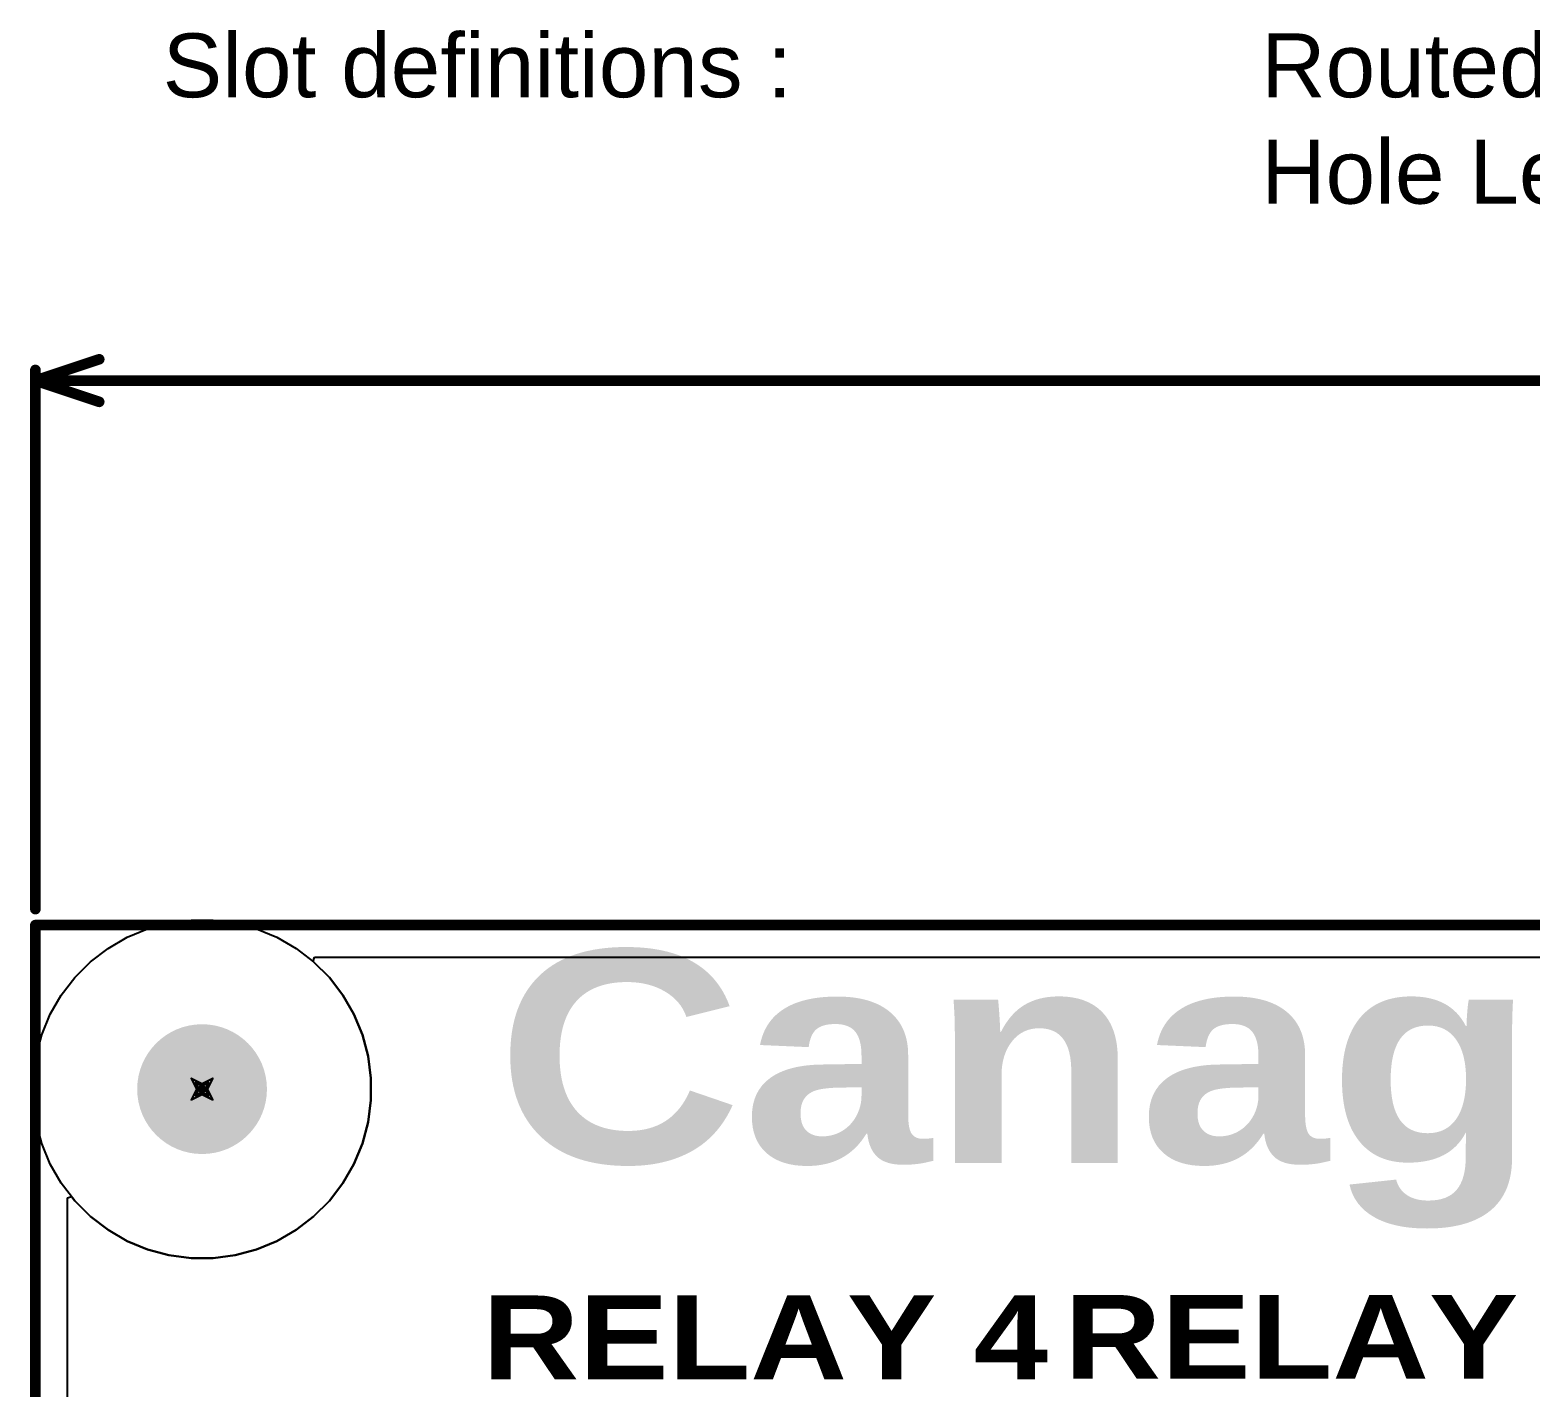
# Model space of a CAD drawing. Header units: inches. Extents: x 0 to 212, y 0 to 208.
# Drawn here: x -0.163 to 1.248, y 3.742 to 5.018 of the extents above; entities that cross this region are included whole.
import ezdxf

# ---------------------------------------------------------------- set-up
doc = ezdxf.new("R2010")
doc.units = ezdxf.units.IN
doc.header["$MEASUREMENT"] = 0
for name, color, linetype in [('Board Outline', 216, 'Continuous'), ('Bottom Layer', 5, 'Continuous'), ('Bottom Solder', 6, 'Continuous'), ('Dimensions', 6, 'Continuous'), ('Drill Drawing', 1, 'Continuous'), ('Multi-Layer', 9, 'Continuous'), ('Pad Holes', 156, 'Continuous'), ('Top Layer', 1, 'Continuous'), ('Top Overlay', 2, 'Continuous'), ('Top Solder', 216, 'Continuous')]:
    doc.layers.add(name, color=color, linetype=linetype)
doc.styles.add('Arial', font='', dxfattribs={"height": 0.2})
doc.styles.add('Arial Black_Bold', font='', dxfattribs={"height": 0.2})
doc.styles.get('Arial').set_extended_font_data('Arial')
doc.styles.get('Arial Black_Bold').set_extended_font_data('Arial Black', bold=True)

msp = doc.modelspace()

# ---------------------------------------------------------------- hatches: boundary and pattern name
at = {"layer": 'Bottom Solder'}
h = msp.add_hatch(color=6, dxfattribs=at)
edge = h.paths.add_edge_path()
edge.add_arc((-0.0011, 4.0227), 0.004, 0, 360)
at = {"layer": 'Pad Holes'}
h = msp.add_hatch(color=7, dxfattribs=at)
edge = h.paths.add_edge_path()
edge.add_arc((-0.0011, 4.0227), 0.061, 0, 360)
at = {"layer": 'Top Solder'}
h = msp.add_hatch(color=216, dxfattribs=at)
edge = h.paths.add_edge_path()
edge.add_arc((-0.0011, 4.0227), 0.004, 0, 360)

# ---------------------------------------------------------------- linework, layer by layer
at = {"layer": 'Board Outline'}
for points in [[(-0.1578, 4.1769, 0.01, 0.01, 0), (8.1099, 4.1769, 0.01, 0.01, 0)], [(-0.1578, -0.1538, 0.01, 0.01, 0), (-0.1578, 4.1769, 0.01, 0.01, 0)]]:
    msp.add_lwpolyline(points, format="xyseb", dxfattribs=at)
msp.add_lwpolyline([(-0.1603, 4.1769, 0.005, 0.005, 1), (-0.1553, 4.1769, 0.005, 0.005, 1)], format="xyseb", close=True, dxfattribs=at)
msp.add_lwpolyline([(-0.1603, 4.1769, 0.005, 0.005, 1), (-0.1553, 4.1769, 0.005, 0.005, 1)], format="xyseb", close=True, dxfattribs=at)
at = {"layer": 'Bottom Layer'}
for p, q in [((0.1032, 4.1428), (0.1045, 4.1466)), ((0.1038, 4.1424), (0.1032, 4.1428)), ((0.1186, 4.1276), (0.1038, 4.1424)), ((0.1045, 4.1466), (7.8534, 4.1466)), ((0.1312, 4.1111), (0.1186, 4.1276)), ((0.1417, 4.0931), (0.1312, 4.1111)), ((0.1496, 4.0738), (0.1417, 4.0931)), ((0.155, 4.0537), (0.1496, 4.0738)), ((0.1577, 4.0331), (0.155, 4.0537)), ((0.1577, 4.0123), (0.1577, 4.0331)), ((0.155, 3.9916), (0.1577, 4.0123)), ((0.1496, 3.9715), (0.155, 3.9916)), ((0.1417, 3.9523), (0.1496, 3.9715)), ((0.1312, 3.9342), (0.1417, 3.9523)), ((0.1186, 3.9177), (0.1312, 3.9342)), ((-0.1276, 3.9204), (-0.1238, 3.9217)), ((-0.1276, 3.6109), (-0.1276, 3.9204)), ((-0.1238, 3.9217), (-0.1208, 3.9177)), ((-0.1208, 3.9177), (-0.1061, 3.903)), ((0.1038, 3.903), (0.1186, 3.9177)), ((-0.1061, 3.903), (-0.0895, 3.8903)), ((0.0873, 3.8903), (0.1038, 3.903)), ((-0.0895, 3.8903), (-0.0715, 3.8799)), ((0.0693, 3.8799), (0.0873, 3.8903)), ((-0.0715, 3.8799), (-0.0523, 3.8719)), ((-0.0523, 3.8719), (-0.0322, 3.8666)), ((-0.0322, 3.8666), (-0.0115, 3.8638)), ((0.0093, 3.8638), (0.03, 3.8666)), ((0.03, 3.8666), (0.0501, 3.8719)), ((0.0501, 3.8719), (0.0693, 3.8799)), ((-0.0115, 3.8638), (0.0093, 3.8638))]:
    msp.add_line(p, q, dxfattribs=at)
at = {"layer": 'Dimensions'}
for points in [[(-0.1578, 4.6887, 0.01, 0.01, 0), (-0.0978, 4.7087, 0.01, 0.01, 0)], [(-0.1578, 4.1919, 0.01, 0.01, 0), (-0.1578, 4.6987, 0.01, 0.01, 0)], [(-0.1578, 4.6887, 0.01, 0.01, 0), (-0.0978, 4.6687, 0.01, 0.01, 0)], [(-0.1578, 4.6887, 0.01, 0.01, 0), (3.5595, 4.6887, 0.01, 0.01, 0)]]:
    msp.add_lwpolyline(points, format="xyseb", dxfattribs=at)
for points in [[(-0.1003, 4.7087, 0.005, 0.005, 1), (-0.0953, 4.7087, 0.005, 0.005, 1)], [(-0.1603, 4.6987, 0.005, 0.005, 1), (-0.1553, 4.6987, 0.005, 0.005, 1)], [(-0.1603, 4.6887, 0.005, 0.005, 1), (-0.1553, 4.6887, 0.005, 0.005, 1)], [(-0.1603, 4.6887, 0.005, 0.005, 1), (-0.1553, 4.6887, 0.005, 0.005, 1)], [(-0.1603, 4.6887, 0.005, 0.005, 1), (-0.1553, 4.6887, 0.005, 0.005, 1)], [(-0.1003, 4.6687, 0.005, 0.005, 1), (-0.0953, 4.6687, 0.005, 0.005, 1)], [(-0.1603, 4.1919, 0.005, 0.005, 1), (-0.1553, 4.1919, 0.005, 0.005, 1)]]:
    msp.add_lwpolyline(points, format="xyseb", close=True, dxfattribs=at)
at = {"layer": 'Drill Drawing'}
for points in [[(-0.0111, 4.0327, 0.002, 0.002, 0), (-0.0011, 4.0277, 0.002, 0.002, 0)], [(-0.0111, 4.0327, 0.002, 0.002, 0), (-0.0061, 4.0227, 0.002, 0.002, 0)], [(-0.0111, 4.0127, 0.002, 0.002, 0), (-0.0061, 4.0227, 0.002, 0.002, 0)], [(-0.0071, 4.0287, 0.002, 0.002, 0), (-0.0011, 4.0257, 0.002, 0.002, 0)], [(-0.0071, 4.0287, 0.002, 0.002, 0), (-0.0041, 4.0227, 0.002, 0.002, 0)], [(-0.0071, 4.0167, 0.002, 0.002, 0), (-0.0041, 4.0227, 0.002, 0.002, 0)], [(-0.0011, 4.0277, 0.002, 0.002, 0), (0.0089, 4.0327, 0.002, 0.002, 0)], [(-0.0011, 4.0257, 0.002, 0.002, 0), (0.0049, 4.0287, 0.002, 0.002, 0)], [(0.0019, 4.0227, 0.002, 0.002, 0), (0.0049, 4.0287, 0.002, 0.002, 0)], [(0.0019, 4.0227, 0.002, 0.002, 0), (0.0049, 4.0167, 0.002, 0.002, 0)], [(0.0039, 4.0227, 0.002, 0.002, 0), (0.0089, 4.0327, 0.002, 0.002, 0)], [(0.0039, 4.0227, 0.002, 0.002, 0), (0.0089, 4.0127, 0.002, 0.002, 0)], [(-0.0111, 4.0127, 0.002, 0.002, 0), (-0.0011, 4.0177, 0.002, 0.002, 0)], [(-0.0071, 4.0167, 0.002, 0.002, 0), (-0.0011, 4.0197, 0.002, 0.002, 0)], [(-0.0011, 4.0197, 0.002, 0.002, 0), (0.0049, 4.0167, 0.002, 0.002, 0)], [(-0.0011, 4.0177, 0.002, 0.002, 0), (0.0089, 4.0127, 0.002, 0.002, 0)]]:
    msp.add_lwpolyline(points, format="xyseb", dxfattribs=at)
for points in [[(-0.0116, 4.0327, 0.001, 0.001, 1), (-0.0106, 4.0327, 0.001, 0.001, 1)], [(-0.0116, 4.0327, 0.001, 0.001, 1), (-0.0106, 4.0327, 0.001, 0.001, 1)], [(-0.0076, 4.0287, 0.001, 0.001, 1), (-0.0066, 4.0287, 0.001, 0.001, 1)], [(-0.0076, 4.0287, 0.001, 0.001, 1), (-0.0066, 4.0287, 0.001, 0.001, 1)], [(-0.0066, 4.0227, 0.001, 0.001, 1), (-0.0056, 4.0227, 0.001, 0.001, 1)], [(-0.0066, 4.0227, 0.001, 0.001, 1), (-0.0056, 4.0227, 0.001, 0.001, 1)], [(-0.0046, 4.0227, 0.001, 0.001, 1), (-0.0036, 4.0227, 0.001, 0.001, 1)], [(-0.0046, 4.0227, 0.001, 0.001, 1), (-0.0036, 4.0227, 0.001, 0.001, 1)], [(-0.0016, 4.0277, 0.001, 0.001, 1), (-0.0006, 4.0277, 0.001, 0.001, 1)], [(-0.0016, 4.0277, 0.001, 0.001, 1), (-0.0006, 4.0277, 0.001, 0.001, 1)], [(-0.0016, 4.0257, 0.001, 0.001, 1), (-0.0006, 4.0257, 0.001, 0.001, 1)], [(-0.0016, 4.0257, 0.001, 0.001, 1), (-0.0006, 4.0257, 0.001, 0.001, 1)], [(0.0014, 4.0227, 0.001, 0.001, 1), (0.0024, 4.0227, 0.001, 0.001, 1)], [(0.0014, 4.0227, 0.001, 0.001, 1), (0.0024, 4.0227, 0.001, 0.001, 1)], [(0.0034, 4.0227, 0.001, 0.001, 1), (0.0044, 4.0227, 0.001, 0.001, 1)], [(0.0034, 4.0227, 0.001, 0.001, 1), (0.0044, 4.0227, 0.001, 0.001, 1)], [(0.0044, 4.0287, 0.001, 0.001, 1), (0.0054, 4.0287, 0.001, 0.001, 1)], [(0.0044, 4.0287, 0.001, 0.001, 1), (0.0054, 4.0287, 0.001, 0.001, 1)], [(0.0084, 4.0327, 0.001, 0.001, 1), (0.0094, 4.0327, 0.001, 0.001, 1)], [(0.0084, 4.0327, 0.001, 0.001, 1), (0.0094, 4.0327, 0.001, 0.001, 1)], [(-0.0116, 4.0127, 0.001, 0.001, 1), (-0.0106, 4.0127, 0.001, 0.001, 1)], [(-0.0116, 4.0127, 0.001, 0.001, 1), (-0.0106, 4.0127, 0.001, 0.001, 1)], [(-0.0076, 4.0167, 0.001, 0.001, 1), (-0.0066, 4.0167, 0.001, 0.001, 1)], [(-0.0076, 4.0167, 0.001, 0.001, 1), (-0.0066, 4.0167, 0.001, 0.001, 1)], [(-0.0016, 4.0197, 0.001, 0.001, 1), (-0.0006, 4.0197, 0.001, 0.001, 1)], [(-0.0016, 4.0197, 0.001, 0.001, 1), (-0.0006, 4.0197, 0.001, 0.001, 1)], [(-0.0016, 4.0177, 0.001, 0.001, 1), (-0.0006, 4.0177, 0.001, 0.001, 1)], [(-0.0016, 4.0177, 0.001, 0.001, 1), (-0.0006, 4.0177, 0.001, 0.001, 1)], [(0.0044, 4.0167, 0.001, 0.001, 1), (0.0054, 4.0167, 0.001, 0.001, 1)], [(0.0044, 4.0167, 0.001, 0.001, 1), (0.0054, 4.0167, 0.001, 0.001, 1)], [(0.0084, 4.0127, 0.001, 0.001, 1), (0.0094, 4.0127, 0.001, 0.001, 1)], [(0.0084, 4.0127, 0.001, 0.001, 1), (0.0094, 4.0127, 0.001, 0.001, 1)]]:
    msp.add_lwpolyline(points, format="xyseb", close=True, dxfattribs=at)
at = {"layer": 'Multi-Layer'}
for p, q in [((-0.0523, 4.1734), (-0.0322, 4.1788)), ((-0.0322, 4.1788), (-0.0115, 4.1815)), ((-0.0115, 4.1815), (-0.0011, 4.1815)), ((-0.0011, 4.1815), (0.0093, 4.1815)), ((0.0093, 4.1815), (0.03, 4.1788)), ((0.03, 4.1788), (0.0501, 4.1734)), ((-0.0895, 4.155), (-0.0715, 4.1654)), ((-0.0715, 4.1654), (-0.0523, 4.1734)), ((0.0501, 4.1734), (0.0693, 4.1654)), ((0.0693, 4.1654), (0.0873, 4.155)), ((-0.1061, 4.1424), (-0.0895, 4.155)), ((0.0873, 4.155), (0.1038, 4.1424)), ((-0.1208, 4.1276), (-0.1061, 4.1424)), ((0.1038, 4.1424), (0.1186, 4.1276)), ((-0.1335, 4.1111), (-0.1208, 4.1276)), ((0.1186, 4.1276), (0.1312, 4.1111)), ((-0.1439, 4.0931), (-0.1335, 4.1111)), ((0.1312, 4.1111), (0.1417, 4.0931)), ((-0.1518, 4.0738), (-0.1439, 4.0931)), ((0.1417, 4.0931), (0.1496, 4.0738)), ((-0.1572, 4.0537), (-0.1518, 4.0738)), ((0.1496, 4.0738), (0.155, 4.0537)), ((-0.1599, 4.0331), (-0.1572, 4.0537)), ((0.155, 4.0537), (0.1577, 4.0331)), ((-0.1599, 4.0227), (-0.1599, 4.0331)), ((-0.1599, 4.0123), (-0.1599, 4.0227)), ((0.1577, 4.0331), (0.1577, 4.0227)), ((0.1577, 4.0227), (0.1577, 4.0227)), ((0.1577, 4.0227), (0.1577, 4.0123)), ((-0.1572, 3.9916), (-0.1599, 4.0123)), ((0.1577, 4.0123), (0.155, 3.9916)), ((-0.1518, 3.9715), (-0.1572, 3.9916)), ((0.155, 3.9916), (0.1496, 3.9715)), ((-0.1439, 3.9523), (-0.1518, 3.9715)), ((0.1496, 3.9715), (0.1417, 3.9523)), ((-0.1335, 3.9342), (-0.1439, 3.9523)), ((0.1417, 3.9523), (0.1312, 3.9342)), ((-0.1208, 3.9177), (-0.1335, 3.9342)), ((0.1312, 3.9342), (0.1186, 3.9177)), ((-0.1061, 3.903), (-0.1208, 3.9177)), ((0.1186, 3.9177), (0.1038, 3.903)), ((-0.0895, 3.8903), (-0.1061, 3.903)), ((0.1038, 3.903), (0.0873, 3.8903)), ((-0.0715, 3.8799), (-0.0895, 3.8903)), ((0.0873, 3.8903), (0.0693, 3.8799)), ((-0.0523, 3.8719), (-0.0715, 3.8799)), ((-0.0322, 3.8666), (-0.0523, 3.8719)), ((-0.0115, 3.8638), (-0.0322, 3.8666)), ((0.03, 3.8666), (0.0093, 3.8638)), ((0.0501, 3.8719), (0.03, 3.8666)), ((0.0693, 3.8799), (0.0501, 3.8719)), ((-0.0011, 3.8638), (-0.0115, 3.8638)), ((0.0093, 3.8638), (-0.0011, 3.8638))]:
    msp.add_line(p, q, dxfattribs=at)
at = {"layer": 'Top Layer'}
for p, q in [((0.1032, 4.1428), (0.1045, 4.1466)), ((0.1038, 4.1424), (0.1032, 4.1428)), ((0.1186, 4.1276), (0.1038, 4.1424)), ((0.1045, 4.1466), (7.1789, 4.1466)), ((0.1312, 4.1111), (0.1186, 4.1276)), ((0.1417, 4.0931), (0.1312, 4.1111)), ((0.1496, 4.0738), (0.1417, 4.0931)), ((0.155, 4.0537), (0.1496, 4.0738)), ((0.1577, 4.0331), (0.155, 4.0537)), ((0.1577, 4.0123), (0.1577, 4.0331)), ((0.155, 3.9916), (0.1577, 4.0123)), ((0.1496, 3.9715), (0.155, 3.9916)), ((0.1417, 3.9523), (0.1496, 3.9715)), ((0.1312, 3.9342), (0.1417, 3.9523)), ((0.1186, 3.9177), (0.1312, 3.9342)), ((-0.1276, 3.9204), (-0.1238, 3.9217)), ((-0.1276, 2.425), (-0.1276, 3.9204)), ((-0.1238, 3.9217), (-0.1208, 3.9177)), ((-0.1208, 3.9177), (-0.1061, 3.903)), ((0.1038, 3.903), (0.1186, 3.9177)), ((-0.1061, 3.903), (-0.0895, 3.8903)), ((0.0873, 3.8903), (0.1038, 3.903)), ((-0.0895, 3.8903), (-0.0715, 3.8799)), ((0.0693, 3.8799), (0.0873, 3.8903)), ((-0.0715, 3.8799), (-0.0523, 3.8719)), ((-0.0523, 3.8719), (-0.0322, 3.8666)), ((-0.0322, 3.8666), (-0.0115, 3.8638)), ((0.0093, 3.8638), (0.03, 3.8666)), ((0.03, 3.8666), (0.0501, 3.8719)), ((0.0501, 3.8719), (0.0693, 3.8799)), ((-0.0115, 3.8638), (0.0093, 3.8638))]:
    msp.add_line(p, q, dxfattribs=at)

# ---------------------------------------------------------------- texts
at = {"layer": 'Drill Drawing', "style": 'Arial'}
for s, p in [('Slot definitions :', (-0.0381, 4.955)), ('Routed Path Length', (0.9946, 4.955)), ('Hole Length', (0.9946, 4.855))]:
    msp.add_text(s, height=0.06, dxfattribs=at).set_placement(p)
at = {"layer": 'Top Overlay', "style": 'Arial Black_Bold'}
for s, height, p in [('Canagey 1.0', 0.2, (0.2755, 3.9533)), ('RELAY 4', 0.07874, (0.2625, 3.75)), ('RELAY 3', 0.07874, (0.8097, 3.7504))]:
    msp.add_text(s, height=height, rotation=360, dxfattribs=at).set_placement(p)

doc.saveas('drawing.dxf')
